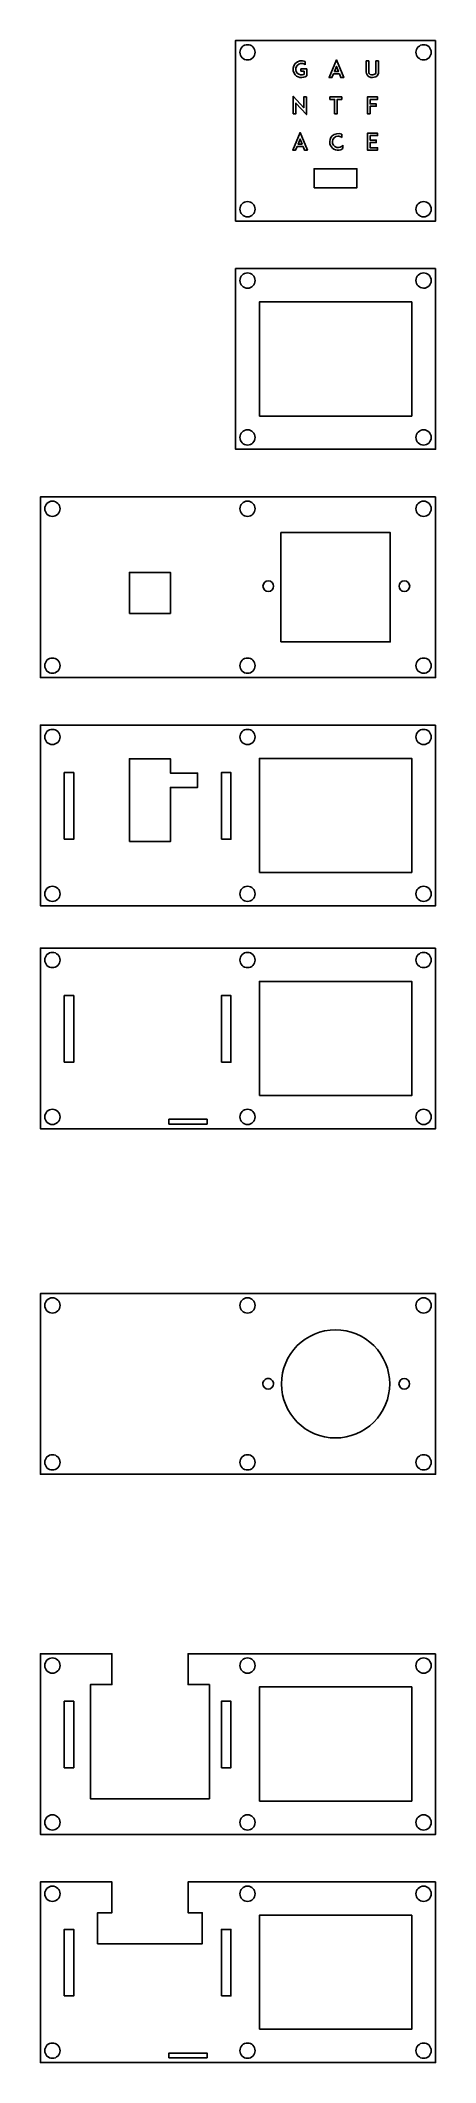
# Model space of a CAD drawing. Extents: x 40 to 123, y 385 to 811.
import ezdxf

# ---------------------------------------------------------------- set-up
doc = ezdxf.new("R2010")
doc.units = 0
doc.layers.get('0').update_dxf_attribs({"linetype": 'CONTINUOUS'})

msp = doc.modelspace()

# ---------------------------------------------------------------- linework, layer by layer
at = {"color": 7}
for points in [[(123.14111, 810.6739), (81.141111, 810.6739), (81.141111, 772.6739), (123.14111, 772.6739), (123.14111, 810.6739)], [(123.14111, 762.6739), (81.141111, 762.6739), (81.141111, 724.6739), (123.14111, 724.6739), (123.14111, 762.6739)], [(123.14111, 714.6739), (40.141111, 714.6739), (40.141111, 676.6739), (123.14111, 676.6739), (123.14111, 714.6739)], [(123.14111, 666.6739), (40.141111, 666.6739), (40.141111, 628.6739), (123.14111, 628.6739), (123.14111, 666.6739)], [(123.14111, 619.75807), (40.141111, 619.75807), (40.141111, 581.75867), (123.14111, 581.75867), (123.14111, 619.75807)], [(123.14111, 547.102955), (40.141111, 547.102955), (40.141111, 509.102617), (123.14111, 509.102617), (123.14111, 547.102955)], [(123.14111, 471.354706), (71.141111, 471.354706), (71.141111, 464.854666), (75.641111, 464.854666), (75.641111, 440.854514), (50.641111, 440.854514), (50.641111, 464.854666), (55.141111, 464.854666), (55.141111, 471.354706), (40.141111, 471.354706), (40.141111, 433.354482), (123.14111, 433.354482), (123.14111, 471.354706)], [(123.14111, 423.354473), (71.141111, 423.354473), (71.141111, 416.854468), (74.141111, 416.854468), (74.141111, 410.354466), (52.141111, 410.354466), (52.141111, 416.854468), (55.141111, 416.854468), (55.141111, 423.354473), (40.141111, 423.354473), (40.141111, 385.354456), (123.14111, 385.354456), (123.14111, 423.354473)]]:
    msp.add_lwpolyline(points, close=True, dxfattribs=at)
at = {"color": 1}
for points in [[(85.243941, 808.17557), (85.243941, 808.17557)], [(122.24394, 808.17557), (122.24394, 808.17557)], [(97.641111, 779.6739), (97.641111, 783.6739), (106.64111, 783.6739), (106.64111, 779.6739), (97.641111, 779.6739)], [(85.243941, 775.17542), (85.243941, 775.17542)], [(122.24394, 775.17542), (122.24394, 775.17542)], [(85.243941, 760.17502), (85.243941, 760.17502)], [(122.24394, 760.17502), (122.24394, 760.17502)], [(85.243941, 727.17407), (85.243941, 727.17407)], [(122.24394, 727.17407), (122.24394, 727.17407)], [(44.243934, 712.17368), (44.243934, 712.17368)], [(85.243941, 712.17368), (85.243941, 712.17368)], [(122.24394, 712.17368), (122.24394, 712.17368)], [(58.841111, 690.1739), (58.841111, 698.7739), (67.441111, 698.7739), (67.441111, 690.1739), (58.841111, 690.1739)], [(89.120617, 695.87749), (89.120617, 695.87749)], [(117.72062, 695.87749), (117.72062, 695.87749)], [(44.243934, 679.17363), (44.243934, 679.17363)], [(85.243941, 679.17363), (85.243941, 679.17363)], [(122.24394, 679.17363), (122.24394, 679.17363)], [(44.243934, 664.17363), (44.243934, 664.17363)], [(85.243941, 664.17363), (85.243941, 664.17363)], [(122.24394, 664.17363), (122.24394, 664.17363)], [(45.141111, 642.6739), (45.141111, 656.6739), (47.141111, 656.6739), (47.141111, 642.6739), (45.141111, 642.6739)], [(78.141111, 642.6739), (78.141111, 656.6739), (80.141111, 656.6739), (80.141111, 642.6739), (78.141111, 642.6739)], [(44.243934, 631.17387), (44.243934, 631.17387)], [(85.243941, 631.17387), (85.243941, 631.17387)], [(122.24394, 631.17387), (122.24394, 631.17387)], [(44.243934, 617.25855), (44.243934, 617.25855)], [(85.243941, 617.25855), (85.243941, 617.25855)], [(122.24394, 617.25855), (122.24394, 617.25855)], [(45.141111, 595.75845), (45.141111, 609.75823), (47.141111, 609.75823), (47.141111, 595.75845), (45.141111, 595.75845)], [(78.141111, 595.75845), (78.141111, 609.75823), (80.141111, 609.75823), (80.141111, 595.75845), (78.141111, 595.75845)], [(44.243934, 584.25905), (44.243934, 584.25905)], [(67.141111, 582.75866), (67.141111, 583.75865), (75.141111, 583.75865), (75.141111, 582.75866), (67.141111, 582.75866)], [(85.243941, 584.25905), (85.243941, 584.25905)], [(122.24394, 584.25905), (122.24394, 584.25905)], [(44.243934, 544.601471), (44.243934, 544.601471)], [(85.243941, 544.601471), (85.243941, 544.601471)], [(122.24394, 544.601471), (122.24394, 544.601471)], [(89.093655, 528.101715), (89.093655, 528.101715)], [(117.69366, 528.101715), (117.69366, 528.101715)], [(44.243934, 511.601918), (44.243934, 511.601918)], [(85.243941, 511.601918), (85.243941, 511.601918)], [(122.24394, 511.601918), (122.24394, 511.601918)], [(44.243934, 468.85448), (44.243934, 468.85448)], [(85.243941, 468.85448), (85.243941, 468.85448)], [(122.24394, 468.85448), (122.24394, 468.85448)], [(45.141111, 447.354551), (45.141111, 461.354639), (47.141111, 461.354639), (47.141111, 447.354551), (45.141111, 447.354551)], [(78.141111, 447.354551), (78.141111, 461.354639), (80.141111, 461.354639), (80.141111, 447.354551), (78.141111, 447.354551)], [(44.243934, 435.854386), (44.243934, 435.854386)], [(85.243941, 435.854386), (85.243941, 435.854386)], [(122.24394, 435.854386), (122.24394, 435.854386)], [(44.243934, 420.854405), (44.243934, 420.854405)], [(85.243941, 420.854405), (85.243941, 420.854405)], [(122.24394, 420.854405), (122.24394, 420.854405)], [(45.141111, 399.354466), (45.141111, 413.354466), (47.141111, 413.354466), (47.141111, 399.354466), (45.141111, 399.354466)], [(78.141111, 399.354466), (78.141111, 413.354466), (80.141111, 413.354466), (80.141111, 399.354466), (78.141111, 399.354466)], [(44.243934, 387.854393), (44.243934, 387.854393)], [(67.141111, 386.354466), (67.141111, 387.354466), (75.141111, 387.354466), (75.141111, 386.354466), (67.141111, 386.354466)], [(85.243941, 387.854393), (85.243941, 387.854393)], [(122.24394, 387.854393), (122.24394, 387.854393)]]:
    msp.add_lwpolyline(points, close=True, dxfattribs=at)
at = {"color": 3}
for points in [[(96.096283, 804.682674), (96.096283, 804.682674)], [(103.245957, 802.873873), (103.852003, 802.873873), (102.315413, 806.576954), (100.774053, 802.873873), (101.38487, 802.873873), (101.685508, 803.632622), (102.94532, 803.632622), (103.245957, 802.873873), (103.245957, 802.873873)], [(101.885932, 804.128914), (102.315413, 805.207384), (102.744895, 804.128914), (101.885932, 804.128914), (101.885932, 804.128914)], [(109.88146, 802.873873), (109.881447, 802.873873)], [(96.024702, 795.0764), (96.024702, 798.779481), (95.466376, 798.779481), (95.466376, 796.507998), (93.242616, 798.9465), (93.242616, 795.238646), (93.79617, 795.238646), (93.79617, 797.514894), (96.024702, 795.0764), (96.024702, 795.0764)], [(103.452347, 798.779481), (100.947038, 798.779481), (100.947038, 798.283188), (101.920529, 798.283188), (101.920529, 795.238646), (102.478855, 795.238646), (102.478855, 798.283188), (103.452347, 798.283188), (103.452347, 798.779481), (103.452347, 798.779481)], [(109.394701, 798.283188), (110.969466, 798.283188), (110.969466, 798.779481), (108.841147, 798.779481), (108.841147, 795.238646), (109.394701, 795.238646), (109.394701, 796.837272), (110.687918, 796.837272), (110.687918, 797.338329), (109.394701, 797.338329), (109.394701, 798.283188)], [(95.610729, 787.60342), (96.216776, 787.60342), (94.680186, 791.306501), (93.138824, 787.60342), (93.749643, 787.60342), (94.05028, 788.362169), (95.310093, 788.362169), (95.610729, 787.60342), (95.610729, 787.60342)], [(109.394701, 790.647962), (110.964694, 790.647962), (110.964694, 791.144255), (108.841147, 791.144255), (108.841147, 787.60342), (110.964694, 787.60342), (110.964694, 788.104477), (109.394701, 788.104477), (109.394701, 789.202045), (110.687918, 789.202045), (110.687918, 789.703103), (109.394701, 789.703103), (109.394701, 790.647962)], [(94.250705, 788.858462), (94.680186, 789.936932), (95.109668, 788.858462), (94.250705, 788.858462), (94.250705, 788.858462)], [(103.657543, 788.620064), (103.657543, 788.620064)]]:
    msp.add_lwpolyline(points, close=True, dxfattribs=at)
at = {"color": 5}
for points in [[(86.141111, 731.6739), (86.141111, 755.6739), (118.14111, 755.6739), (118.14111, 731.6739), (86.141111, 731.6739)], [(90.641111, 684.1739), (90.641111, 707.1739), (113.64111, 707.1739), (113.64111, 684.1739), (90.641111, 684.1739)], [(58.841111, 642.1739), (58.841111, 659.5739), (67.441111, 659.5739), (67.441111, 656.5739), (73.141111, 656.5739), (73.141111, 653.5739), (67.441111, 653.5739), (67.441111, 642.1739), (58.841111, 642.1739)], [(86.141111, 635.6739), (86.141111, 659.6739), (118.14111, 659.6739), (118.14111, 635.6739), (86.141111, 635.6739)], [(86.141111, 588.75856), (86.141111, 612.75818), (118.14111, 612.75818), (118.14111, 588.75856), (86.141111, 588.75856)], [(113.51423, 528.101715), (113.51423, 528.101715)], [(86.141111, 440.354504), (86.141111, 464.354656), (118.14111, 464.354656), (118.14111, 440.354504), (86.141111, 440.354504)], [(86.141111, 392.354466), (86.141111, 416.354467), (118.14111, 416.354467), (118.14111, 392.354466), (86.141111, 392.354466)]]:
    msp.add_lwpolyline(points, close=True, dxfattribs=at)
at = {"color": 1}
for points in [[(82.038285, 808.17557), (82.038285, 808.600667), (82.207153, 809.008353), (82.507742, 809.308942)], [(82.507742, 807.042198), (82.207153, 807.342787), (82.038285, 807.750473), (82.038285, 808.17557)], [(82.507742, 809.308942), (82.80833, 809.609531), (83.216016, 809.7784), (83.641113, 809.7784)], [(83.641113, 809.7784), (84.06621, 809.7784), (84.473896, 809.609531), (84.774484, 809.308942)], [(84.774484, 809.308942), (85.075073, 809.008353), (85.243941, 808.600667), (85.243941, 808.17557)], [(85.243941, 808.17557), (85.243941, 807.750473), (85.075073, 807.342787), (84.774484, 807.042198)], [(119.03829, 808.17557), (119.038289, 809.060785), (119.755895, 809.778396), (120.64111, 809.7784)], [(120.64111, 806.57274), (119.755895, 806.572744), (119.038289, 807.290355), (119.03829, 808.17557)], [(120.64111, 809.7784), (121.066207, 809.778401), (121.473893, 809.609532), (121.774482, 809.308943)], [(121.774482, 809.308943), (122.075071, 809.008353), (122.24394, 808.600667), (122.24394, 808.17557)], [(122.24394, 808.17557), (122.24394, 807.750473), (122.075071, 807.342787), (121.774482, 807.042197)], [(83.641113, 806.57274), (83.216016, 806.57274), (82.80833, 806.741609), (82.507742, 807.042198)], [(84.774484, 807.042198), (84.473896, 806.741609), (84.06621, 806.57274), (83.641113, 806.57274)], [(121.774482, 807.042197), (121.473893, 806.741608), (121.066207, 806.572739), (120.64111, 806.57274)], [(82.038285, 775.17542), (82.03829, 776.060634), (82.755899, 776.77824), (83.641113, 776.77824)], [(82.507742, 774.042048), (82.207153, 774.342637), (82.038285, 774.750323), (82.038285, 775.17542)], [(83.641113, 776.77824), (84.526327, 776.77824), (85.243936, 776.060634), (85.243941, 775.17542)], [(85.243941, 775.17542), (85.243941, 774.750323), (85.075073, 774.342637), (84.774484, 774.042048)], [(120.64111, 773.57259), (119.755895, 773.572594), (119.038289, 774.290205), (119.03829, 775.17542)], [(119.03829, 775.17542), (119.038295, 776.060631), (119.755899, 776.778236), (120.64111, 776.77824)], [(120.64111, 776.77824), (121.526325, 776.778241), (122.243935, 776.060635), (122.24394, 775.17542)], [(122.24394, 775.17542), (122.24394, 774.750323), (122.075071, 774.342637), (121.774482, 774.042047)], [(83.641113, 773.57259), (83.216016, 773.57259), (82.80833, 773.741459), (82.507742, 774.042048)], [(84.774484, 774.042048), (84.473896, 773.741459), (84.06621, 773.57259), (83.641113, 773.57259)], [(121.774482, 774.042047), (121.473893, 773.741458), (121.066207, 773.572589), (120.64111, 773.57259)], [(82.507742, 761.308392), (82.80833, 761.608981), (83.216016, 761.77785), (83.641113, 761.77785)], [(83.641113, 761.77785), (84.06621, 761.77785), (84.473896, 761.608981), (84.774484, 761.308392)], [(119.03829, 760.17502), (119.038289, 761.060235), (119.755895, 761.777846), (120.64111, 761.77785)], [(120.64111, 761.77785), (121.066207, 761.777851), (121.473893, 761.608982), (121.774482, 761.308393)], [(82.038285, 760.17502), (82.038285, 760.600117), (82.207153, 761.007803), (82.507742, 761.308392)], [(82.507742, 759.041648), (82.207153, 759.342237), (82.038285, 759.749923), (82.038285, 760.17502)], [(83.641113, 758.57219), (83.216016, 758.57219), (82.80833, 758.741059), (82.507742, 759.041648)], [(84.774484, 759.041648), (84.473896, 758.741059), (84.06621, 758.57219), (83.641113, 758.57219)], [(84.774484, 761.308392), (85.075073, 761.007803), (85.243941, 760.600117), (85.243941, 760.17502)], [(85.243941, 760.17502), (85.243941, 759.749923), (85.075073, 759.342237), (84.774484, 759.041648)], [(120.64111, 758.57219), (119.755895, 758.572194), (119.038289, 759.289805), (119.03829, 760.17502)], [(121.774482, 759.041647), (121.473893, 758.741058), (121.066207, 758.572189), (120.64111, 758.57219)], [(121.774482, 761.308393), (122.075071, 761.007803), (122.24394, 760.600117), (122.24394, 760.17502)], [(122.24394, 760.17502), (122.24394, 759.749923), (122.075071, 759.342237), (121.774482, 759.041647)], [(82.038285, 727.17407), (82.038285, 727.599167), (82.207153, 728.006853), (82.507742, 728.307442)], [(82.507742, 728.307442), (82.80833, 728.608031), (83.216016, 728.7769), (83.641113, 728.7769)], [(83.641113, 728.7769), (84.06621, 728.7769), (84.473896, 728.608031), (84.774484, 728.307442)], [(84.774484, 728.307442), (85.075073, 728.006853), (85.243941, 727.599167), (85.243941, 727.17407)], [(119.03829, 727.17407), (119.038289, 728.059285), (119.755895, 728.776896), (120.64111, 728.7769)], [(120.64111, 728.7769), (121.066207, 728.776901), (121.473893, 728.608032), (121.774482, 728.307443)], [(121.774482, 728.307443), (122.075071, 728.006853), (122.24394, 727.599167), (122.24394, 727.17407)], [(82.507742, 726.040698), (82.207153, 726.341287), (82.038285, 726.748973), (82.038285, 727.17407)], [(83.641113, 725.57124), (83.216016, 725.57124), (82.80833, 725.740109), (82.507742, 726.040698)], [(84.774484, 726.040698), (84.473896, 725.740109), (84.06621, 725.57124), (83.641113, 725.57124)], [(85.243941, 727.17407), (85.243941, 726.748973), (85.075073, 726.341287), (84.774484, 726.040698)], [(120.64111, 725.57124), (119.755895, 725.571244), (119.038289, 726.288855), (119.03829, 727.17407)], [(121.774482, 726.040697), (121.473893, 725.740108), (121.066207, 725.571239), (120.64111, 725.57124)], [(122.24394, 727.17407), (122.24394, 726.748973), (122.075071, 726.341287), (121.774482, 726.040697)], [(41.038278, 712.17368), (41.038283, 713.058894), (41.755892, 713.7765), (42.641106, 713.7765)], [(41.507735, 711.040308), (41.207146, 711.340897), (41.038278, 711.748583), (41.038278, 712.17368)], [(42.641106, 710.57085), (42.216009, 710.57085), (41.808323, 710.739719), (41.507735, 711.040308)], [(42.641106, 713.7765), (43.52632, 713.7765), (44.243929, 713.058894), (44.243934, 712.17368)], [(43.774477, 711.040308), (43.473889, 710.739719), (43.066203, 710.57085), (42.641106, 710.57085)], [(44.243934, 712.17368), (44.243934, 711.748583), (44.075066, 711.340897), (43.774477, 711.040308)], [(82.038285, 712.17368), (82.03829, 713.058894), (82.755899, 713.7765), (83.641113, 713.7765)], [(82.507742, 711.040308), (82.207153, 711.340897), (82.038285, 711.748583), (82.038285, 712.17368)], [(83.641113, 710.57085), (83.216016, 710.57085), (82.80833, 710.739719), (82.507742, 711.040308)], [(83.641113, 713.7765), (84.526327, 713.7765), (85.243936, 713.058894), (85.243941, 712.17368)], [(84.774484, 711.040308), (84.473896, 710.739719), (84.06621, 710.57085), (83.641113, 710.57085)], [(85.243941, 712.17368), (85.243941, 711.748583), (85.075073, 711.340897), (84.774484, 711.040308)], [(120.64111, 710.57085), (119.755895, 710.570854), (119.038289, 711.288465), (119.03829, 712.17368)], [(119.03829, 712.17368), (119.038295, 713.058891), (119.755899, 713.776496), (120.64111, 713.7765)], [(120.64111, 713.7765), (121.526325, 713.776501), (122.243935, 713.058895), (122.24394, 712.17368)], [(121.774482, 711.040307), (121.473893, 710.739718), (121.066207, 710.570849), (120.64111, 710.57085)], [(122.24394, 712.17368), (122.24394, 711.748583), (122.075071, 711.340897), (121.774482, 711.040307)], [(86.878056, 695.87749), (86.878056, 696.496756), (87.38007, 696.99877), (87.999336, 696.99877)], [(87.999336, 694.75621), (87.38007, 694.75621), (86.878056, 695.258224), (86.878056, 695.87749)], [(87.999336, 696.99877), (88.618602, 696.99877), (89.120617, 696.496756), (89.120617, 695.87749)], [(89.120617, 695.87749), (89.120617, 695.258224), (88.618602, 694.75621), (87.999336, 694.75621)], [(115.47806, 695.87749), (115.47806, 696.496756), (115.980074, 696.99877), (116.59934, 696.99877)], [(116.59934, 694.75621), (115.980074, 694.75621), (115.47806, 695.258224), (115.47806, 695.87749)], [(116.59934, 696.99877), (117.218606, 696.99877), (117.72062, 696.496756), (117.72062, 695.87749)], [(117.72062, 695.87749), (117.72062, 695.258224), (117.218606, 694.75621), (116.59934, 694.75621)], [(41.507735, 680.307002), (41.808323, 680.607591), (42.216009, 680.77646), (42.641106, 680.77646)], [(42.641106, 680.77646), (43.066203, 680.77646), (43.473889, 680.607591), (43.774477, 680.307002)], [(82.507742, 680.307002), (82.80833, 680.607591), (83.216016, 680.77646), (83.641113, 680.77646)], [(83.641113, 680.77646), (84.06621, 680.77646), (84.473896, 680.607591), (84.774484, 680.307002)], [(119.03829, 679.17363), (119.038289, 680.058845), (119.755895, 680.776456), (120.64111, 680.77646)], [(120.64111, 680.77646), (121.066207, 680.776461), (121.473893, 680.607592), (121.774482, 680.307003)], [(41.038278, 679.17363), (41.038278, 679.598727), (41.207146, 680.006413), (41.507735, 680.307002)], [(41.507735, 678.040258), (41.207146, 678.340847), (41.038278, 678.748533), (41.038278, 679.17363)], [(42.641106, 677.5708), (42.216009, 677.5708), (41.808323, 677.739669), (41.507735, 678.040258)], [(43.774477, 678.040258), (43.473889, 677.739669), (43.066203, 677.5708), (42.641106, 677.5708)], [(43.774477, 680.307002), (44.075066, 680.006413), (44.243934, 679.598727), (44.243934, 679.17363)], [(44.243934, 679.17363), (44.243934, 678.748533), (44.075066, 678.340847), (43.774477, 678.040258)], [(82.038285, 679.17363), (82.038285, 679.598727), (82.207153, 680.006413), (82.507742, 680.307002)], [(82.507742, 678.040258), (82.207153, 678.340847), (82.038285, 678.748533), (82.038285, 679.17363)], [(83.641113, 677.5708), (83.216016, 677.5708), (82.80833, 677.739669), (82.507742, 678.040258)], [(84.774484, 678.040258), (84.473896, 677.739669), (84.06621, 677.5708), (83.641113, 677.5708)], [(84.774484, 680.307002), (85.075073, 680.006413), (85.243941, 679.598727), (85.243941, 679.17363)], [(85.243941, 679.17363), (85.243941, 678.748533), (85.075073, 678.340847), (84.774484, 678.040258)], [(120.64111, 677.5708), (119.755895, 677.570804), (119.038289, 678.288415), (119.03829, 679.17363)], [(121.774482, 678.040257), (121.473893, 677.739668), (121.066207, 677.570799), (120.64111, 677.5708)], [(121.774482, 680.307003), (122.075071, 680.006413), (122.24394, 679.598727), (122.24394, 679.17363)], [(122.24394, 679.17363), (122.24394, 678.748533), (122.075071, 678.340847), (121.774482, 678.040257)], [(41.038278, 664.17363), (41.038278, 664.598727), (41.207146, 665.006413), (41.507735, 665.307002)], [(41.507735, 663.040258), (41.207146, 663.340847), (41.038278, 663.748533), (41.038278, 664.17363)], [(41.507735, 665.307002), (41.808323, 665.607591), (42.216009, 665.77646), (42.641106, 665.77646)], [(42.641106, 665.77646), (43.066203, 665.77646), (43.473889, 665.607591), (43.774477, 665.307002)], [(43.774477, 665.307002), (44.075066, 665.006413), (44.243934, 664.598727), (44.243934, 664.17363)], [(44.243934, 664.17363), (44.243934, 663.748533), (44.075066, 663.340847), (43.774477, 663.040258)], [(82.038285, 664.17363), (82.038285, 664.598727), (82.207153, 665.006413), (82.507742, 665.307002)], [(82.507742, 663.040258), (82.207153, 663.340847), (82.038285, 663.748533), (82.038285, 664.17363)], [(82.507742, 665.307002), (82.80833, 665.607591), (83.216016, 665.77646), (83.641113, 665.77646)], [(83.641113, 665.77646), (84.06621, 665.77646), (84.473896, 665.607591), (84.774484, 665.307002)], [(84.774484, 665.307002), (85.075073, 665.006413), (85.243941, 664.598727), (85.243941, 664.17363)], [(85.243941, 664.17363), (85.243941, 663.748533), (85.075073, 663.340847), (84.774484, 663.040258)], [(119.03829, 664.17363), (119.038289, 665.058845), (119.755895, 665.776456), (120.64111, 665.77646)], [(120.64111, 662.5708), (119.755895, 662.570804), (119.038289, 663.288415), (119.03829, 664.17363)], [(120.64111, 665.77646), (121.066207, 665.776461), (121.473893, 665.607592), (121.774482, 665.307003)], [(121.774482, 665.307003), (122.075071, 665.006413), (122.24394, 664.598727), (122.24394, 664.17363)], [(122.24394, 664.17363), (122.24394, 663.748533), (122.075071, 663.340847), (121.774482, 663.040257)], [(42.641106, 662.5708), (42.216009, 662.5708), (41.808323, 662.739669), (41.507735, 663.040258)], [(43.774477, 663.040258), (43.473889, 662.739669), (43.066203, 662.5708), (42.641106, 662.5708)], [(83.641113, 662.5708), (83.216016, 662.5708), (82.80833, 662.739669), (82.507742, 663.040258)], [(84.774484, 663.040258), (84.473896, 662.739669), (84.06621, 662.5708), (83.641113, 662.5708)], [(121.774482, 663.040257), (121.473893, 662.739668), (121.066207, 662.570799), (120.64111, 662.5708)], [(41.038278, 631.17387), (41.038278, 631.598967), (41.207146, 632.006653), (41.507735, 632.307242)], [(42.641106, 629.57105), (41.755892, 629.57105), (41.038283, 630.288656), (41.038278, 631.17387)], [(41.507735, 632.307242), (41.808323, 632.607831), (42.216009, 632.7767), (42.641106, 632.7767)], [(42.641106, 632.7767), (43.066203, 632.7767), (43.473889, 632.607831), (43.774477, 632.307242)], [(44.243934, 631.17387), (44.243929, 630.288656), (43.52632, 629.57105), (42.641106, 629.57105)], [(43.774477, 632.307242), (44.075066, 632.006653), (44.243934, 631.598967), (44.243934, 631.17387)], [(82.038285, 631.17387), (82.038285, 631.598967), (82.207153, 632.006653), (82.507742, 632.307242)], [(83.641113, 629.57105), (82.755899, 629.57105), (82.03829, 630.288656), (82.038285, 631.17387)], [(82.507742, 632.307242), (82.80833, 632.607831), (83.216016, 632.7767), (83.641113, 632.7767)], [(83.641113, 632.7767), (84.06621, 632.7767), (84.473896, 632.607831), (84.774484, 632.307242)], [(85.243941, 631.17387), (85.243936, 630.288656), (84.526327, 629.57105), (83.641113, 629.57105)], [(84.774484, 632.307242), (85.075073, 632.006653), (85.243941, 631.598967), (85.243941, 631.17387)], [(119.03829, 631.17387), (119.038289, 632.059085), (119.755895, 632.776696), (120.64111, 632.7767)], [(120.64111, 629.57105), (119.755899, 629.571054), (119.038295, 630.288659), (119.03829, 631.17387)], [(120.64111, 632.7767), (121.066207, 632.776701), (121.473893, 632.607832), (121.774482, 632.307243)], [(122.24394, 631.17387), (122.243935, 630.288655), (121.526325, 629.571049), (120.64111, 629.57105)], [(121.774482, 632.307243), (122.075071, 632.006653), (122.24394, 631.598967), (122.24394, 631.17387)], [(41.038278, 617.25855), (41.038283, 618.143764), (41.755892, 618.86137), (42.641106, 618.86137)], [(41.507735, 616.125178), (41.207146, 616.425767), (41.038278, 616.833453), (41.038278, 617.25855)], [(42.641106, 618.86137), (43.52632, 618.86137), (44.243929, 618.143764), (44.243934, 617.25855)], [(44.243934, 617.25855), (44.243934, 616.833453), (44.075066, 616.425767), (43.774477, 616.125178)], [(82.038285, 617.25855), (82.03829, 618.143764), (82.755899, 618.86137), (83.641113, 618.86137)], [(82.507742, 616.125178), (82.207153, 616.425767), (82.038285, 616.833453), (82.038285, 617.25855)], [(83.641113, 618.86137), (84.526327, 618.86137), (85.243936, 618.143764), (85.243941, 617.25855)], [(85.243941, 617.25855), (85.243941, 616.833453), (85.075073, 616.425767), (84.774484, 616.125178)], [(120.64111, 615.65572), (119.755895, 615.655724), (119.038289, 616.373335), (119.03829, 617.25855)], [(119.03829, 617.25855), (119.038295, 618.143761), (119.755899, 618.861366), (120.64111, 618.86137)], [(120.64111, 618.86137), (121.526325, 618.861371), (122.243935, 618.143765), (122.24394, 617.25855)], [(122.24394, 617.25855), (122.24394, 616.833453), (122.075071, 616.425767), (121.774482, 616.125177)], [(42.641106, 615.65572), (42.216009, 615.65572), (41.808323, 615.824589), (41.507735, 616.125178)], [(43.774477, 616.125178), (43.473889, 615.824589), (43.066203, 615.65572), (42.641106, 615.65572)], [(83.641113, 615.65572), (83.216016, 615.65572), (82.80833, 615.824589), (82.507742, 616.125178)], [(84.774484, 616.125178), (84.473896, 615.824589), (84.06621, 615.65572), (83.641113, 615.65572)], [(121.774482, 616.125177), (121.473893, 615.824588), (121.066207, 615.655719), (120.64111, 615.65572)], [(41.038278, 584.25905), (41.038278, 584.684147), (41.207146, 585.091833), (41.507735, 585.392422)], [(41.507735, 583.125678), (41.207146, 583.426267), (41.038278, 583.833953), (41.038278, 584.25905)], [(41.507735, 585.392422), (41.808323, 585.693011), (42.216009, 585.86188), (42.641106, 585.86188)], [(42.641106, 582.65622), (42.216009, 582.65622), (41.808323, 582.825089), (41.507735, 583.125678)], [(42.641106, 585.86188), (43.066203, 585.86188), (43.473889, 585.693011), (43.774477, 585.392422)], [(43.774477, 583.125678), (43.473889, 582.825089), (43.066203, 582.65622), (42.641106, 582.65622)], [(43.774477, 585.392422), (44.075066, 585.091833), (44.243934, 584.684147), (44.243934, 584.25905)], [(44.243934, 584.25905), (44.243934, 583.833953), (44.075066, 583.426267), (43.774477, 583.125678)], [(82.038285, 584.25905), (82.038285, 584.684147), (82.207153, 585.091833), (82.507742, 585.392422)], [(82.507742, 583.125678), (82.207153, 583.426267), (82.038285, 583.833953), (82.038285, 584.25905)], [(82.507742, 585.392422), (82.80833, 585.693011), (83.216016, 585.86188), (83.641113, 585.86188)], [(83.641113, 582.65622), (83.216016, 582.65622), (82.80833, 582.825089), (82.507742, 583.125678)], [(83.641113, 585.86188), (84.06621, 585.86188), (84.473896, 585.693011), (84.774484, 585.392422)], [(84.774484, 583.125678), (84.473896, 582.825089), (84.06621, 582.65622), (83.641113, 582.65622)], [(84.774484, 585.392422), (85.075073, 585.091833), (85.243941, 584.684147), (85.243941, 584.25905)], [(85.243941, 584.25905), (85.243941, 583.833953), (85.075073, 583.426267), (84.774484, 583.125678)], [(119.03829, 584.25905), (119.038289, 585.144265), (119.755895, 585.861876), (120.64111, 585.86188)], [(120.64111, 582.65622), (119.755895, 582.656224), (119.038289, 583.373835), (119.03829, 584.25905)], [(120.64111, 585.86188), (121.066207, 585.861881), (121.473893, 585.693012), (121.774482, 585.392423)], [(121.774482, 583.125677), (121.473893, 582.825088), (121.066207, 582.656219), (120.64111, 582.65622)], [(121.774482, 585.392423), (122.075071, 585.091833), (122.24394, 584.684147), (122.24394, 584.25905)], [(122.24394, 584.25905), (122.24394, 583.833953), (122.075071, 583.426267), (121.774482, 583.125677)], [(41.038278, 544.601471), (41.038278, 545.486688), (41.755889, 546.204299), (42.641106, 546.204299)], [(42.641106, 542.998643), (41.755889, 542.998643), (41.038278, 543.716254), (41.038278, 544.601471)], [(42.641106, 546.204299), (43.526323, 546.204299), (44.243934, 545.486688), (44.243934, 544.601471)], [(44.243934, 544.601471), (44.243934, 543.716254), (43.526323, 542.998643), (42.641106, 542.998643)], [(82.038285, 544.601471), (82.038285, 545.486688), (82.755896, 546.204299), (83.641113, 546.204299)], [(83.641113, 542.998643), (82.755896, 542.998643), (82.038285, 543.716254), (82.038285, 544.601471)], [(83.641113, 546.204299), (84.52633, 546.204299), (85.243941, 545.486688), (85.243941, 544.601471)], [(85.243941, 544.601471), (85.243941, 543.716254), (84.52633, 542.998643), (83.641113, 542.998643)], [(119.03829, 544.601471), (119.03829, 545.486685), (119.755896, 546.204295), (120.64111, 546.204299)], [(120.64111, 542.998643), (119.755896, 542.998647), (119.03829, 543.716257), (119.03829, 544.601471)], [(120.64111, 546.204299), (121.066207, 546.2043), (121.473893, 546.035431), (121.774482, 545.734842)], [(121.774482, 545.734842), (122.075071, 545.434254), (122.24394, 545.026568), (122.24394, 544.601471)], [(122.24394, 544.601471), (122.24394, 544.176374), (122.075071, 543.768688), (121.774482, 543.4681)], [(121.774482, 543.4681), (121.473893, 543.167511), (121.066207, 542.998642), (120.64111, 542.998643)], [(86.851093, 528.101715), (86.851093, 528.399097), (86.969228, 528.6843), (87.179509, 528.894581)], [(87.972374, 526.980435), (87.353108, 526.980435), (86.851093, 527.482449), (86.851093, 528.101715)], [(87.179509, 528.894581), (87.38979, 529.104862), (87.674992, 529.222996), (87.972374, 529.222996)], [(87.972374, 529.222996), (88.269756, 529.222996), (88.554958, 529.104862), (88.765239, 528.894581)], [(89.093655, 528.101715), (89.093655, 527.482449), (88.59164, 526.980435), (87.972374, 526.980435)], [(88.765239, 528.894581), (88.97552, 528.6843), (89.093655, 528.399097), (89.093655, 528.101715)], [(115.4511, 528.101715), (115.4511, 528.720981), (115.953114, 529.222996), (116.57238, 529.222996)], [(116.57238, 526.980435), (115.953114, 526.980435), (115.4511, 527.482449), (115.4511, 528.101715)], [(116.57238, 529.222996), (117.191646, 529.222996), (117.69366, 528.720981), (117.69366, 528.101715)], [(117.69366, 528.101715), (117.69366, 527.482449), (117.191646, 526.980435), (116.57238, 526.980435)], [(41.038278, 511.601918), (41.038278, 512.487135), (41.755889, 513.204746), (42.641106, 513.204746)], [(41.507735, 510.468547), (41.207147, 510.769136), (41.038278, 511.176821), (41.038278, 511.601918)], [(42.641106, 509.999089), (42.216009, 509.999089), (41.808324, 510.167958), (41.507735, 510.468547)], [(42.641106, 513.204746), (43.526323, 513.204746), (44.243934, 512.487135), (44.243934, 511.601918)], [(43.774477, 510.468547), (43.473888, 510.167958), (43.066203, 509.999089), (42.641106, 509.999089)], [(44.243934, 511.601918), (44.243934, 511.176821), (44.075065, 510.769136), (43.774477, 510.468547)], [(82.038285, 511.601918), (82.038285, 512.487135), (82.755896, 513.204746), (83.641113, 513.204746)], [(82.507742, 510.468547), (82.207154, 510.769136), (82.038285, 511.176821), (82.038285, 511.601918)], [(83.641113, 509.999089), (83.216016, 509.999089), (82.808331, 510.167958), (82.507742, 510.468547)], [(83.641113, 513.204746), (84.52633, 513.204746), (85.243941, 512.487135), (85.243941, 511.601918)], [(84.774484, 510.468547), (84.473895, 510.167958), (84.06621, 509.999089), (83.641113, 509.999089)], [(85.243941, 511.601918), (85.243941, 511.176821), (85.075072, 510.769136), (84.774484, 510.468547)], [(119.03829, 511.601918), (119.03829, 512.487132), (119.755896, 513.204742), (120.64111, 513.204746)], [(120.64111, 509.999089), (119.755895, 509.999093), (119.03829, 510.716703), (119.03829, 511.601918)], [(120.64111, 513.204746), (121.066207, 513.204747), (121.473893, 513.035878), (121.774482, 512.735289)], [(121.774482, 510.468546), (121.473893, 510.167957), (121.066207, 509.999088), (120.64111, 509.999089)], [(121.774482, 512.735289), (122.075071, 512.434701), (122.24394, 512.027015), (122.24394, 511.601918)], [(122.24394, 511.601918), (122.24394, 511.176821), (122.075071, 510.769135), (121.774482, 510.468546)], [(41.038278, 468.85448), (41.038278, 469.739697), (41.755889, 470.457308), (42.641106, 470.457308)], [(42.641106, 467.251652), (41.755889, 467.251652), (41.038278, 467.969263), (41.038278, 468.85448)], [(42.641106, 470.457308), (43.526323, 470.457308), (44.243934, 469.739697), (44.243934, 468.85448)], [(44.243934, 468.85448), (44.243934, 467.969263), (43.526323, 467.251652), (42.641106, 467.251652)], [(82.038285, 468.85448), (82.038285, 469.739697), (82.755896, 470.457308), (83.641113, 470.457308)], [(83.641113, 467.251652), (82.755896, 467.251652), (82.038285, 467.969263), (82.038285, 468.85448)], [(83.641113, 470.457308), (84.52633, 470.457308), (85.243941, 469.739697), (85.243941, 468.85448)], [(85.243941, 468.85448), (85.243941, 467.969263), (84.52633, 467.251652), (83.641113, 467.251652)], [(119.03829, 468.85448), (119.03829, 469.739694), (119.755896, 470.457304), (120.64111, 470.457308)], [(120.64111, 467.251652), (119.755896, 467.251656), (119.03829, 467.969266), (119.03829, 468.85448)], [(120.64111, 470.457308), (121.066207, 470.457309), (121.473893, 470.28844), (121.774482, 469.987851)], [(121.774482, 469.987851), (122.075071, 469.687263), (122.24394, 469.279577), (122.24394, 468.85448)], [(122.24394, 468.85448), (122.24394, 468.429383), (122.075071, 468.021697), (121.774482, 467.721109)], [(121.774482, 467.721109), (121.473893, 467.42052), (121.066207, 467.251651), (120.64111, 467.251652)], [(41.038278, 435.854386), (41.038278, 436.739603), (41.755889, 437.457214), (42.641106, 437.457214)], [(41.507735, 434.721015), (41.207147, 435.021604), (41.038278, 435.429289), (41.038278, 435.854386)], [(42.641106, 434.251557), (42.216009, 434.251557), (41.808324, 434.420426), (41.507735, 434.721015)], [(42.641106, 437.457214), (43.526323, 437.457214), (44.243934, 436.739603), (44.243934, 435.854386)], [(43.774477, 434.721015), (43.473888, 434.420426), (43.066203, 434.251557), (42.641106, 434.251557)], [(44.243934, 435.854386), (44.243934, 435.429289), (44.075065, 435.021604), (43.774477, 434.721015)], [(82.038285, 435.854386), (82.038285, 436.739603), (82.755896, 437.457214), (83.641113, 437.457214)], [(82.507742, 434.721015), (82.207154, 435.021604), (82.038285, 435.429289), (82.038285, 435.854386)], [(83.641113, 434.251557), (83.216016, 434.251557), (82.808331, 434.420426), (82.507742, 434.721015)], [(83.641113, 437.457214), (84.52633, 437.457214), (85.243941, 436.739603), (85.243941, 435.854386)], [(84.774484, 434.721015), (84.473895, 434.420426), (84.06621, 434.251557), (83.641113, 434.251557)], [(85.243941, 435.854386), (85.243941, 435.429289), (85.075072, 435.021604), (84.774484, 434.721015)], [(119.03829, 435.854386), (119.03829, 436.7396), (119.755896, 437.45721), (120.64111, 437.457214)], [(120.64111, 434.251557), (119.755895, 434.251561), (119.03829, 434.969171), (119.03829, 435.854386)], [(120.64111, 437.457214), (121.066207, 437.457215), (121.473893, 437.288346), (121.774482, 436.987757)], [(121.774482, 434.721014), (121.473893, 434.420425), (121.066207, 434.251556), (120.64111, 434.251557)], [(121.774482, 436.987757), (122.075071, 436.687169), (122.24394, 436.279483), (122.24394, 435.854386)], [(122.24394, 435.854386), (122.24394, 435.429289), (122.075071, 435.021603), (121.774482, 434.721014)], [(41.038278, 420.854405), (41.038278, 421.739622), (41.755889, 422.457233), (42.641106, 422.457233)], [(42.641106, 422.457233), (43.526323, 422.457233), (44.243934, 421.739622), (44.243934, 420.854405)], [(82.038285, 420.854405), (82.038285, 421.739622), (82.755896, 422.457233), (83.641113, 422.457233)], [(83.641113, 422.457233), (84.52633, 422.457233), (85.243941, 421.739622), (85.243941, 420.854405)], [(119.03829, 420.854405), (119.03829, 421.739619), (119.755896, 422.457229), (120.64111, 422.457233)], [(120.64111, 422.457233), (121.066207, 422.457234), (121.473893, 422.288365), (121.774482, 421.987776)], [(121.774482, 421.987776), (122.075071, 421.687188), (122.24394, 421.279502), (122.24394, 420.854405)], [(41.507735, 419.721034), (41.207147, 420.021623), (41.038278, 420.429308), (41.038278, 420.854405)], [(42.641106, 419.251576), (42.216009, 419.251576), (41.808324, 419.420445), (41.507735, 419.721034)], [(43.774477, 419.721034), (43.473888, 419.420445), (43.066203, 419.251576), (42.641106, 419.251576)], [(44.243934, 420.854405), (44.243934, 420.429308), (44.075065, 420.021623), (43.774477, 419.721034)], [(82.507742, 419.721034), (82.207154, 420.021623), (82.038285, 420.429308), (82.038285, 420.854405)], [(83.641113, 419.251576), (83.216016, 419.251576), (82.808331, 419.420445), (82.507742, 419.721034)], [(84.774484, 419.721034), (84.473895, 419.420445), (84.06621, 419.251576), (83.641113, 419.251576)], [(85.243941, 420.854405), (85.243941, 420.429308), (85.075072, 420.021623), (84.774484, 419.721034)], [(120.64111, 419.251576), (119.755895, 419.25158), (119.03829, 419.96919), (119.03829, 420.854405)], [(121.774482, 419.721033), (121.473893, 419.420444), (121.066207, 419.251575), (120.64111, 419.251576)], [(122.24394, 420.854405), (122.24394, 420.429308), (122.075071, 420.021622), (121.774482, 419.721033)], [(41.038278, 387.854393), (41.038278, 388.27949), (41.207147, 388.687175), (41.507735, 388.987764)], [(42.641106, 386.251565), (41.755889, 386.251565), (41.038278, 386.969176), (41.038278, 387.854393)], [(41.507735, 388.987764), (41.808324, 389.288353), (42.216009, 389.457222), (42.641106, 389.457222)], [(42.641106, 389.457222), (43.066203, 389.457222), (43.473888, 389.288353), (43.774477, 388.987764)], [(44.243934, 387.854393), (44.243934, 386.969176), (43.526323, 386.251565), (42.641106, 386.251565)], [(43.774477, 388.987764), (44.075065, 388.687175), (44.243934, 388.27949), (44.243934, 387.854393)], [(82.038285, 387.854393), (82.038285, 388.27949), (82.207154, 388.687175), (82.507742, 388.987764)], [(83.641113, 386.251565), (82.755896, 386.251565), (82.038285, 386.969176), (82.038285, 387.854393)], [(82.507742, 388.987764), (82.808331, 389.288353), (83.216016, 389.457222), (83.641113, 389.457222)], [(83.641113, 389.457222), (84.06621, 389.457222), (84.473895, 389.288353), (84.774484, 388.987764)], [(85.243941, 387.854393), (85.243941, 386.969176), (84.52633, 386.251565), (83.641113, 386.251565)], [(84.774484, 388.987764), (85.075072, 388.687175), (85.243941, 388.27949), (85.243941, 387.854393)], [(119.03829, 387.854393), (119.03829, 388.739608), (119.755895, 389.457218), (120.64111, 389.457222)], [(120.64111, 386.251565), (119.755896, 386.251569), (119.03829, 386.969179), (119.03829, 387.854393)], [(120.64111, 389.457222), (121.066207, 389.457223), (121.473893, 389.288354), (121.774482, 388.987765)], [(121.774482, 388.987765), (122.075071, 388.687176), (122.24394, 388.27949), (122.24394, 387.854393)], [(122.24394, 387.854393), (122.24394, 387.429296), (122.075071, 387.02161), (121.774482, 386.721022)], [(121.774482, 386.721022), (121.473893, 386.420433), (121.066207, 386.251564), (120.64111, 386.251565)]]:
    msp.add_open_spline(points, degree=3, dxfattribs=at)
at = {"color": 3}
for points in [[(93.666692, 805.790929), (93.180967, 805.251999), (93.078769, 804.405058), (93.438175, 803.771862)], [(95.762288, 806.214889), (95.072414, 806.55718), (94.167948, 806.377812), (93.666692, 805.790929)], [(94.089284, 803.805752), (93.749727, 804.17979), (93.674212, 804.770686), (93.933082, 805.209038)], [(93.933082, 805.209038), (94.158478, 805.625331), (94.639726, 805.883218), (95.11204, 805.827855)], [(96.096283, 804.682674), (95.68907, 804.682674), (95.281858, 804.682674), (94.874646, 804.682674)], [(94.874646, 804.682674), (94.874646, 804.515655), (94.874646, 804.348628), (94.874646, 804.181609)], [(94.874646, 804.181609), (95.09734, 804.181609), (95.320034, 804.181609), (95.542728, 804.181609)], [(95.11204, 805.827855), (95.348654, 805.805608), (95.579518, 805.713846), (95.762288, 805.561122)], [(95.542728, 804.181609), (95.542728, 803.963684), (95.542728, 803.745767), (95.542728, 803.527842)], [(95.762288, 805.561122), (95.762288, 805.779047), (95.762288, 805.996964), (95.762288, 806.214889)], [(96.096353, 803.232496), (96.096306, 803.715868), (96.096447, 804.199399), (96.096283, 804.682674)], [(108.569151, 806.414707), (108.570353, 805.611058), (108.566821, 804.807333), (108.570954, 804.003736)], [(109.122704, 806.414707), (108.938186, 806.414707), (108.753668, 806.414707), (108.569151, 806.414707)], [(108.570954, 804.003736), (108.579545, 803.587188), (108.839799, 803.195675), (109.217653, 803.022094)], [(109.227868, 803.712576), (109.079015, 803.921805), (109.133181, 804.184961), (109.122704, 804.424554)], [(109.122704, 804.424554), (109.122704, 805.087933), (109.122704, 805.75132), (109.122704, 806.414707)], [(110.633547, 804.018633), (110.631066, 803.768232), (110.445291, 803.553036), (110.210171, 803.482912)], [(110.635426, 806.414707), (110.634148, 805.616026), (110.637906, 804.817239), (110.633547, 804.018633)], [(111.193751, 806.414707), (111.007643, 806.414707), (110.821534, 806.414707), (110.635426, 806.414707)], [(111.088374, 803.567827), (111.234995, 803.881475), (111.184421, 804.231244), (111.193751, 804.565681)], [(111.193751, 804.565681), (111.193751, 805.182026), (111.193751, 805.798363), (111.193751, 806.414707)], [(93.438175, 803.771862), (93.690018, 803.319951), (94.143365, 802.961027), (94.660906, 802.883373)], [(95.542728, 803.527842), (95.067061, 803.284709), (94.43763, 803.396907), (94.089284, 803.805752)], [(94.660906, 802.883373), (95.159309, 802.837676), (95.689955, 802.923358), (96.096353, 803.232496)], [(109.217653, 803.022094), (109.423128, 802.92099), (109.653067, 802.873827), (109.88146, 802.873873)], [(110.210171, 803.482912), (109.879679, 803.369797), (109.451546, 803.421431), (109.227868, 803.712576)], [(109.881447, 802.873873), (110.367059, 802.866131), (110.882217, 803.109655), (111.088374, 803.567827)], [(103.447575, 790.944038), (102.778426, 791.224074), (101.938999, 791.091786), (101.413481, 790.583783)], [(101.413481, 790.583783), (101.012412, 790.154195), (100.807315, 789.523863), (100.962121, 788.946744)], [(100.962121, 788.946744), (101.069585, 788.482341), (101.365533, 788.060607), (101.784931, 787.827493)], [(102.382404, 788.165417), (101.824661, 788.297675), (101.41161, 788.863663), (101.46579, 789.436122)], [(101.46579, 789.436122), (101.5001, 790.028295), (102.023181, 790.545911), (102.618674, 790.560822)], [(101.784931, 787.827493), (102.222842, 787.563758), (102.777173, 787.497686), (103.258536, 787.679316)], [(103.657543, 788.620064), (103.350655, 788.26822), (102.849384, 788.038187), (102.382404, 788.165417)], [(102.618674, 790.560822), (102.915724, 790.576606), (103.218361, 790.48098), (103.447575, 790.290271)], [(103.258536, 787.679316), (103.3826, 787.750792), (103.616416, 787.774084), (103.657543, 787.913678)], [(103.447575, 790.290271), (103.447575, 790.508196), (103.447575, 790.726113), (103.447575, 790.944038)], [(103.657543, 787.913678), (103.657543, 788.149137), (103.657543, 788.384604), (103.657543, 788.620064)]]:
    msp.add_open_spline(points, degree=3, dxfattribs=at)
at = {"color": 5}
for points in [[(90.767995, 528.101715), (90.767994, 534.382914), (95.859911, 539.474832), (102.14111, 539.474834)], [(102.14111, 539.474834), (105.157449, 539.474835), (108.050247, 538.276599), (110.183121, 536.143725)], [(110.183121, 536.143725), (112.315994, 534.010852), (113.51423, 531.118054), (113.51423, 528.101715)], [(102.14111, 516.728597), (95.859912, 516.728599), (90.767995, 521.820517), (90.767995, 528.101715)], [(113.51423, 528.101715), (113.51423, 525.085376), (112.315994, 522.192579), (110.18312, 520.059705)], [(110.18312, 520.059705), (108.050246, 517.926832), (105.157449, 516.728596), (102.14111, 516.728597)]]:
    msp.add_open_spline(points, degree=3, dxfattribs=at)

doc.saveas('drawing.dxf')
